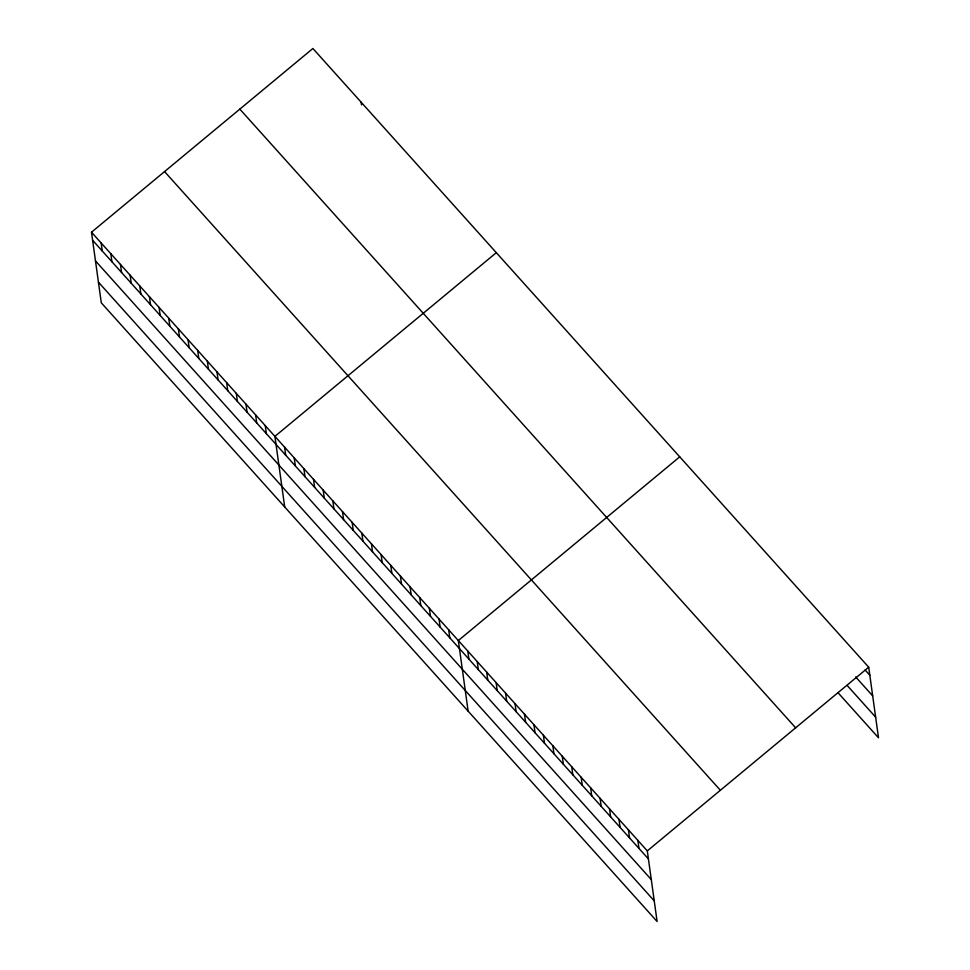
<?xml version="1.0" encoding="UTF-8"?>
<svg xmlns="http://www.w3.org/2000/svg" width="970" height="970" viewBox="0 0 970 970"><rect width="100%" height="100%" fill="white"/><g stroke="black" fill="none" stroke-linecap="round" stroke-linejoin="round"><path stroke-width="1.45" d="M91.495 232.206L647.305 850.896L657.102 921.5L101.292 302.81L91.495 232.206L312.898 48.5L868.708 667.19L878.505 737.794L837.874 692.568M496.313 252.673L274.91 436.367L284.707 506.983M679.727 456.834L458.337 640.539L468.134 711.143M647.305 850.896L868.708 667.19M865.094 669.979L869.823 675.241M855.685 676.951L872.685 695.878M847.295 685.596L875.643 717.157M239.833 109.125L795.643 727.815M164.56 171.581L720.37 790.271M92.611 240.257L648.421 858.935M95.472 260.894L651.294 879.584M98.431 282.173L654.241 900.851M637.86 840.372L638.975 848.423M628.414 829.859L629.53 837.898M618.969 819.335L620.085 827.386M609.512 808.822L610.627 816.873M600.066 798.298L601.182 806.349M590.621 787.785L591.736 795.837M581.163 777.261L582.279 785.312M571.718 766.749L572.833 774.8M562.273 756.236L563.388 764.275M552.827 745.712L553.943 753.763M543.37 735.199L544.485 743.238M533.924 724.675L535.04 732.726M524.479 714.162L525.595 722.213M515.021 703.638L516.137 711.689M505.576 693.126L506.692 701.177M496.131 682.613L497.246 690.652M486.685 672.089L487.801 680.14M477.228 661.576L478.343 669.615M467.782 651.052L468.898 659.103M448.673 629.797L449.801 637.836M439.022 619.042L440.137 627.093M361.155 102.226L361.531 104.905M429.37 608.299L430.486 616.35M419.719 597.556L420.834 605.607M410.067 586.814L411.183 594.852M400.416 576.059L401.531 584.11M390.752 565.316L391.88 573.367M381.101 554.573L382.216 562.624M371.449 543.83L372.565 551.869M361.798 533.076L362.913 541.127M352.146 522.333L353.262 530.384M342.495 511.59L343.61 519.641M332.831 500.847L333.959 508.886M323.18 490.092L324.295 498.143M313.528 479.35L314.644 487.401M303.877 468.607L304.992 476.658M294.225 457.864L295.341 465.915M284.574 447.121L285.689 455.16M265.259 425.624L266.374 433.675M255.607 414.881L256.723 422.932M245.956 404.138L247.071 412.177M236.304 393.383L237.42 401.434M226.653 382.641L227.768 390.692M216.989 371.898L218.104 379.949M207.337 361.155L208.453 369.194M197.686 350.4L198.802 358.451M188.035 339.658L189.15 347.709M178.383 328.915L179.498 336.966M168.719 318.172L169.847 326.211M159.068 307.417L160.183 315.468M149.416 296.674L150.532 304.725M139.765 285.932L140.88 293.983M130.113 275.189L131.229 283.228M120.462 264.434L121.577 272.485M110.798 253.691L111.926 261.742M101.147 242.949L102.262 251"/></g></svg>
